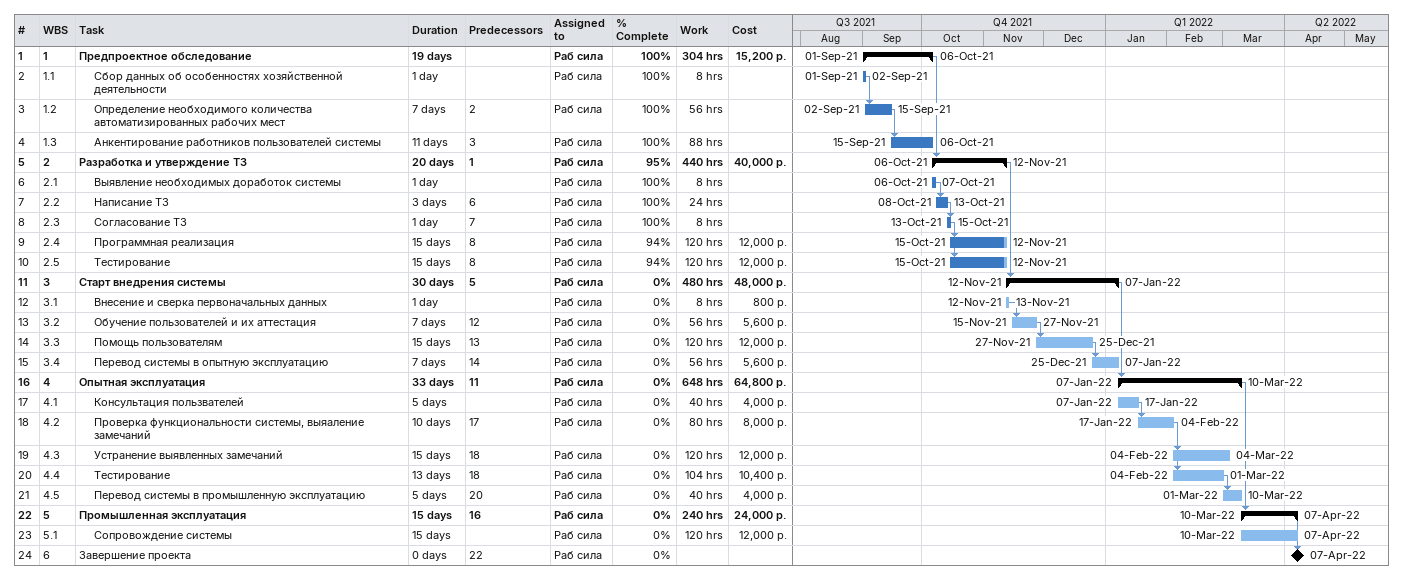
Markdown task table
| ID | WBS | Task | Duration | Start | Finish | Predecessors | Resources | % complete | Work (h) | Cost (р.) |
|---|---|---|---|---|---|---|---|---|---|---|
| 1 | 1 | **Предпроектное обследование** | 19d | 2021-09-01 | 2021-10-06 |  | Раб сила | 100 | 304 | 15200 |
| 2 | 1.1 | Сбор данных об особенностях хозяйственной деятельности | 1d | 2021-09-01 | 2021-09-02 |  | Раб сила | 100 | 8 |  |
| 3 | 1.2 | Определение необходимого количества автоматизированных рабочих мест | 7d | 2021-09-02 | 2021-09-15 | 2 | Раб сила | 100 | 56 |  |
| 4 | 1.3 | Анкентирование работников пользователей системы | 11d | 2021-09-15 | 2021-10-06 | 3 | Раб сила | 100 | 88 |  |
| 5 | 2 | **Разработка и утверждение ТЗ** | 20d | 2021-10-06 | 2021-11-12 | 1 | Раб сила | 95 | 440 | 40000 |
| 6 | 2.1 | Выявление необходимых доработок системы | 1d | 2021-10-06 | 2021-10-07 |  | Раб сила | 100 | 8 |  |
| 7 | 2.2 | Написание ТЗ | 3d | 2021-10-08 | 2021-10-13 | 6 | Раб сила | 100 | 24 |  |
| 8 | 2.3 | Согласование ТЗ | 1d | 2021-10-13 | 2021-10-15 | 7 | Раб сила | 100 | 8 |  |
| 9 | 2.4 | Программная реализация | 15d | 2021-10-15 | 2021-11-12 | 8 | Раб сила | 94 | 120 | 12000 |
| 10 | 2.5 | Тестирование | 15d | 2021-10-15 | 2021-11-12 | 8 | Раб сила | 94 | 120 | 12000 |
| 11 | 3 | **Старт внедрения системы** | 30d | 2021-11-12 | 2022-01-07 | 5 | Раб сила | 0 | 480 | 48000 |
| 12 | 3.1 | Внесение и сверка первоначальных данных | 1d | 2021-11-12 | 2021-11-13 |  | Раб сила | 0 | 8 | 800 |
| 13 | 3.2 | Обучение пользователей и их аттестация | 7d | 2021-11-15 | 2021-11-27 | 12 | Раб сила | 0 | 56 | 5600 |
| 14 | 3.3 | Помощь пользователям | 15d | 2021-11-27 | 2021-12-25 | 13 | Раб сила | 0 | 120 | 12000 |
| 15 | 3.4 | Перевод системы в опытную эксплуатацию | 7d | 2021-12-25 | 2022-01-07 | 14 | Раб сила | 0 | 56 | 5600 |
| 16 | 4 | **Опытная эксплуатация** | 33d | 2022-01-07 | 2022-03-10 | 11 | Раб сила | 0 | 648 | 64800 |
| 17 | 4.1 | Консультация пользвателей | 5d | 2022-01-07 | 2022-01-17 |  | Раб сила | 0 | 40 | 4000 |
| 18 | 4.2 | Проверка функциональности системы, выяаление замечаний | 10d | 2022-01-17 | 2022-02-04 | 17 | Раб сила | 0 | 80 | 8000 |
| 19 | 4.3 | Устранение выявленных замечаний | 15d | 2022-02-04 | 2022-03-04 | 18 | Раб сила | 0 | 120 | 12000 |
| 20 | 4.4 | Тестирование | 13d | 2022-02-04 | 2022-03-01 | 18 | Раб сила | 0 | 104 | 10400 |
| 21 | 4.5 | Перевод системы в промышленную эксплуатацию | 5d | 2022-03-01 | 2022-03-10 | 20 | Раб сила | 0 | 40 | 4000 |
| 22 | 5 | **Промышленная эксплуатация** | 15d | 2022-03-10 | 2022-04-07 | 16 | Раб сила | 0 | 240 | 24000 |
| 23 | 5.1 | Сопровождение системы | 15d | 2022-03-10 | 2022-04-07 |  | Раб сила | 0 | 120 | 12000 |
| 24 | 6 | Завершение проекта | 0d | 2022-04-07 | 2022-04-07 | 22 | Раб сила | 0 |  |  |
